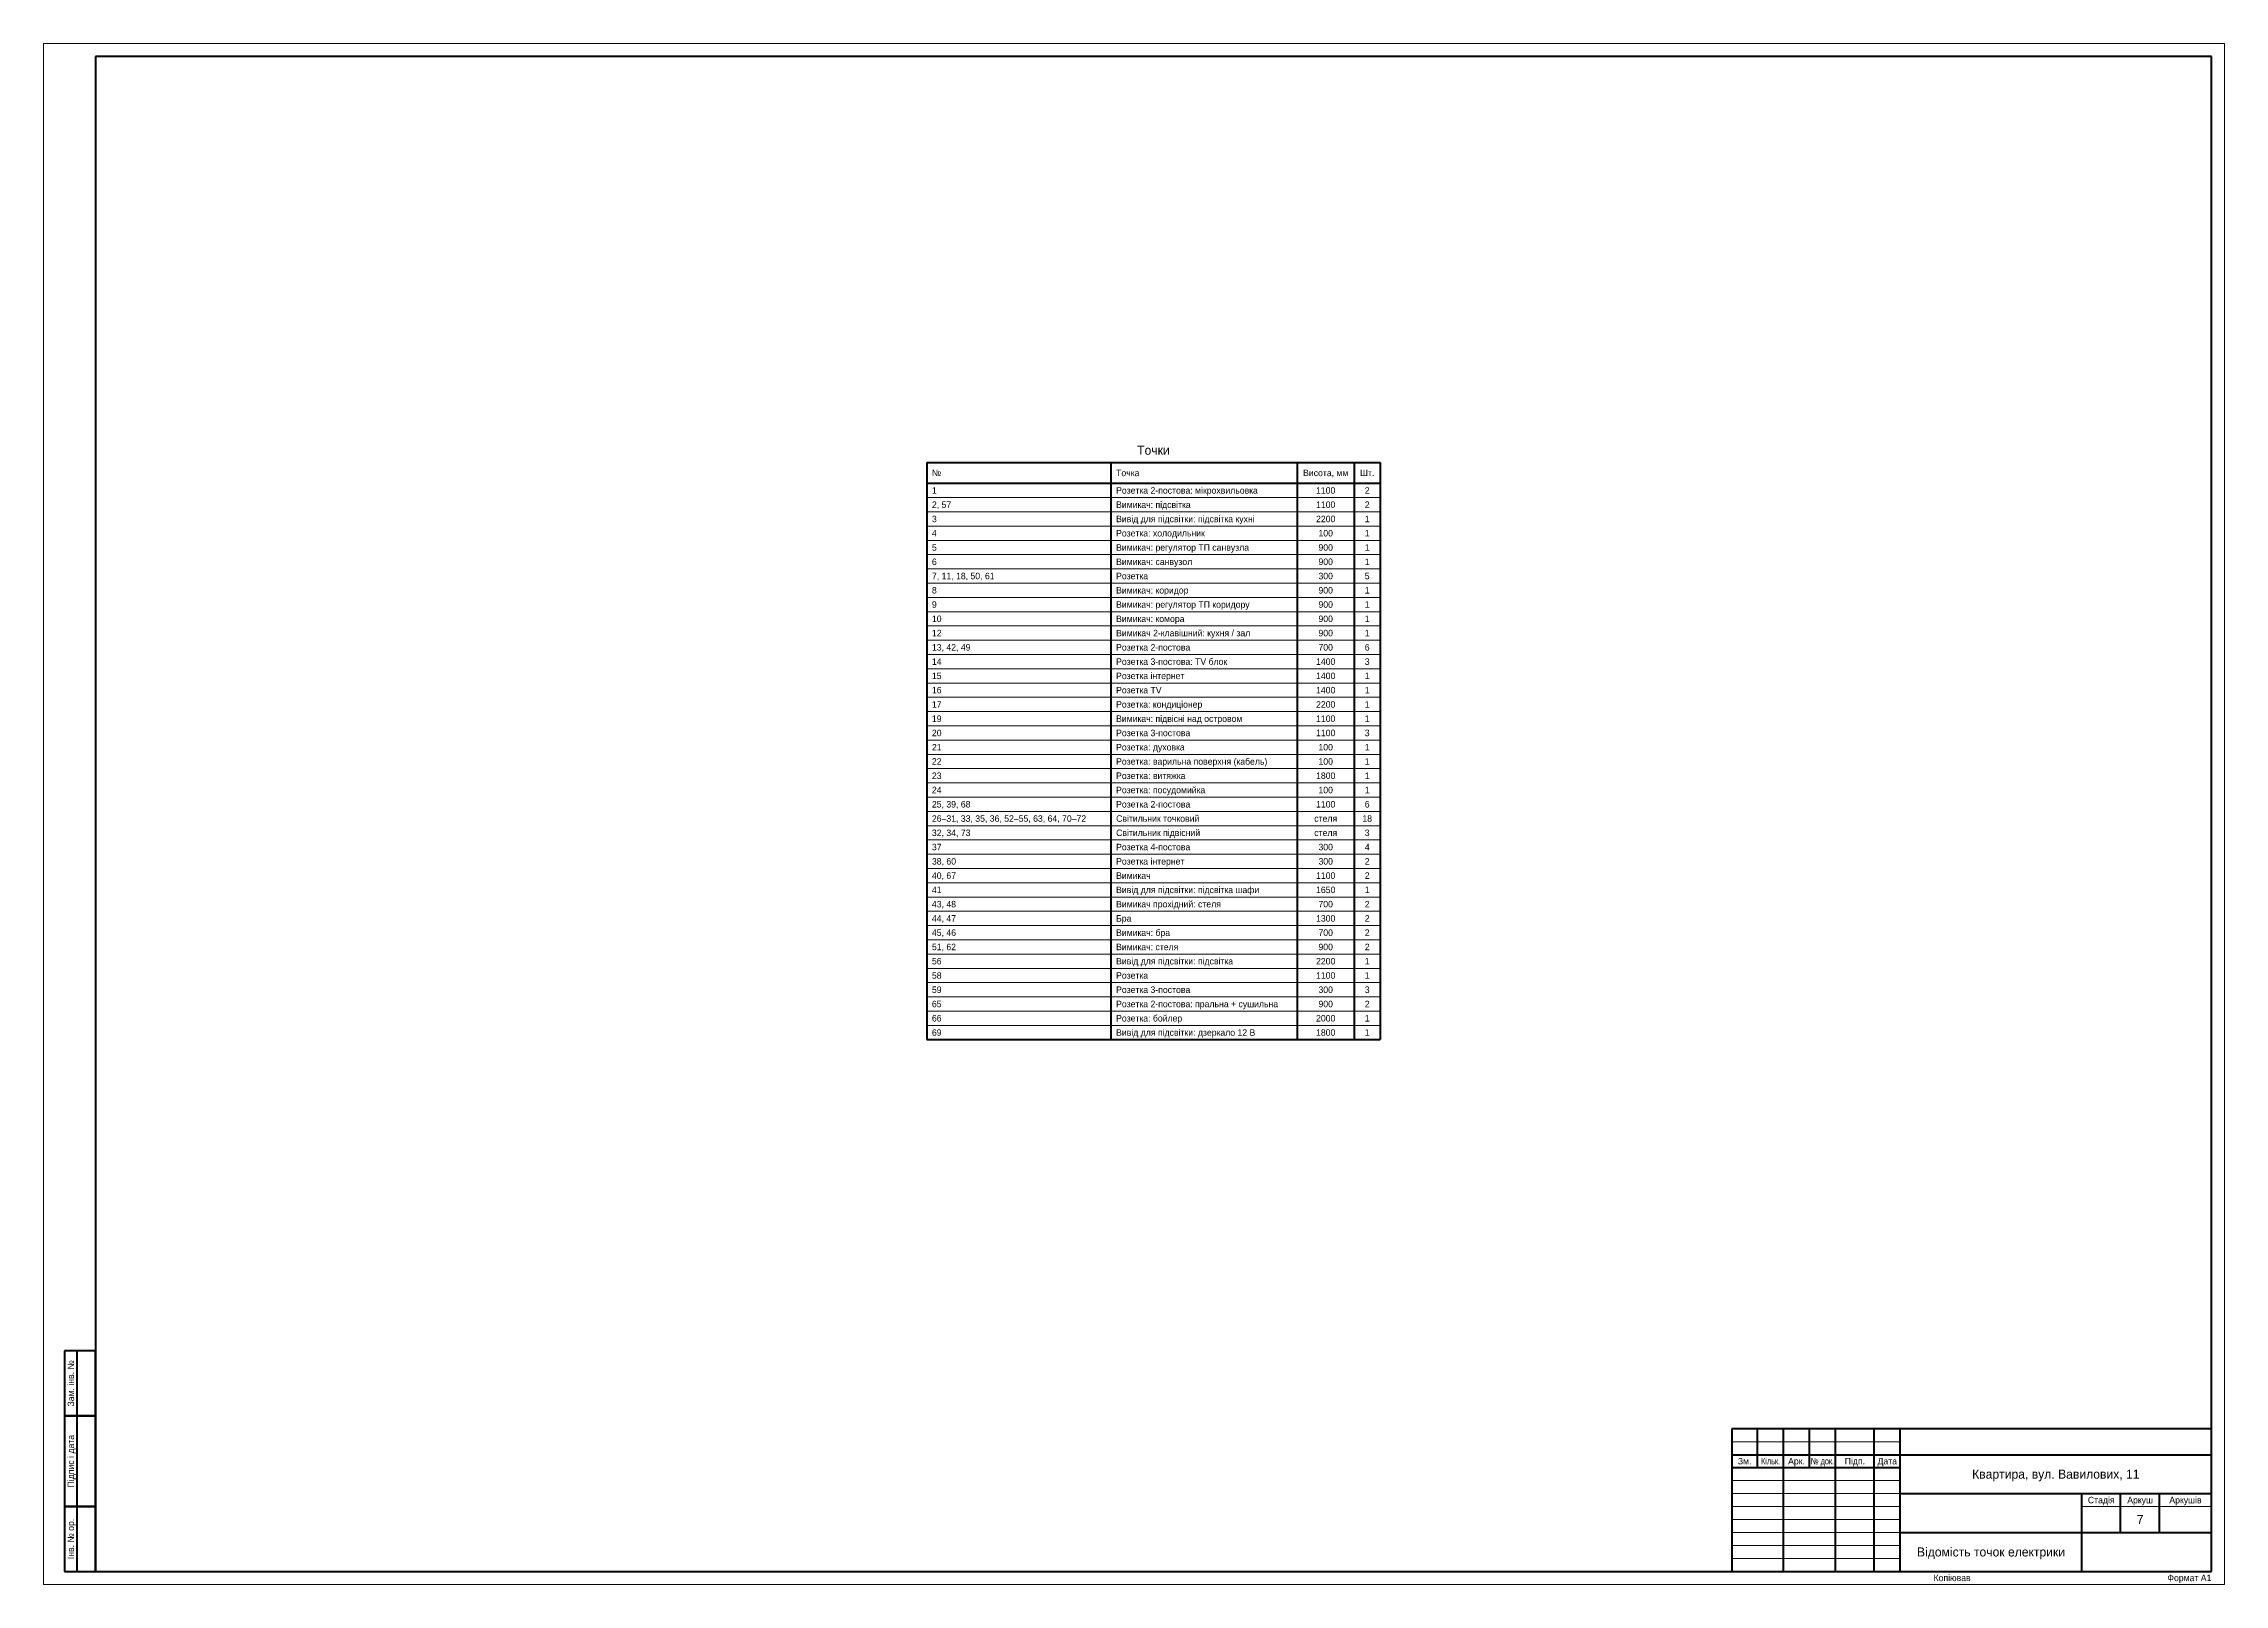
# Paper-space layout '07 Точки' of a CAD drawing. Header units: millimetres. Extents: x 0 to 841, y 0 to 594.
import ezdxf
from ezdxf.enums import TextEntityAlignment as Align

# ---------------------------------------------------------------- set-up
doc = ezdxf.new("R2010")
doc.units = ezdxf.units.MM
doc.layers.add('A-SHEET', color=7, linetype='Continuous')
doc.layers.add('A-TEXT', color=7, linetype='Continuous')
doc.styles.add('PLEX_LIGHT', font='IBMPlexSans-Light.ttf')

# ---------------------------------------------------------------- blocks, each defined once
blk = doc.blocks.new('STAMP_F3')
at = {"lineweight": 50}
for p, q in [((185, 55), (0, 55)), ((0, 55), (0, 0)), ((10, 40), (10, 55)), ((20, 40), (20, 55)), ((30, 40), (30, 55)), ((40, 40), (40, 55)), ((55, 40), (55, 55)), ((65, 0), (65, 55)), ((185, 0), (185, 55)), ((0, 45), (65, 45)), ((65, 45), (185, 45)), ((0, 40), (65, 40)), ((20, 0), (20, 40)), ((40, 0), (40, 40)), ((55, 0), (55, 40)), ((65, 30), (185, 30)), ((135, 0), (135, 30)), ((150, 15), (150, 30)), ((165, 15), (165, 30)), ((65, 15), (185, 15)), ((0, 0), (185, 0))]:
    blk.add_line(p, q, dxfattribs=at)
at = {"lineweight": 18}
for p, q in [((0, 50), (65, 50)), ((0, 35), (65, 35)), ((0, 30), (65, 30)), ((0, 25), (65, 25)), ((0, 20), (65, 20)), ((135, 25), (185, 25)), ((0, 15), (65, 15)), ((0, 10), (65, 10)), ((0, 5), (65, 5))]:
    blk.add_line(p, q, dxfattribs=at)
at = {"style": 'PLEX_LIGHT'}
for s, p in [('Зм.', (5, 42.5)), ('Арк.', (25, 42.5)), ('Підп.', (47.5, 42.5)), ('Дата', (60, 42.5)), ('Стадія', (142.5, 27.5)), ('Аркуш', (157.5, 27.5)), ('Аркушів', (175, 27.5))]:
    blk.add_text(s, height=2.5, dxfattribs=at).set_placement(p, align=Align.MIDDLE_CENTER)
for s, width, p in [('Кільк.', 0.81045, (15, 42.5)), ('№ док.', 0.701948, (35, 42.5))]:
    blk.add_text(s, height=2.5, dxfattribs=dict(at, width=width)).set_placement(p, align=Align.MIDDLE_CENTER)
for tag, height, p in [('CODE', 5, (125, 50)), ('DATE1', 2.5, (60, 37.5)), ('DATE2', 2.5, (60, 32.5)), ('OBJECT_2', 3.5, (125, 31.9)), ('OBJECT', 3.5, (125, 37.5)), ('DATE3', 2.5, (60, 27.5)), ('DATE4', 2.5, (60, 22.5)), ('DATE5', 2.5, (60, 17.5)), ('BUILDING_2', 3.5, (100, 16.9)), ('BUILDING', 3.5, (100, 22.5)), ('STAGE', 3.5, (142.5, 20)), ('SHEET', 3.5, (157.5, 20)), ('SHEETS', 3.5, (175, 20)), ('DATE6', 2.5, (60, 12.5)), ('DATE7', 2.5, (60, 7.5)), ('IMAGE', 3.5, (100, 7.5)), ('ORG', 2.5, (160, 7.5)), ('DATE8', 2.5, (60, 2.5)), ('IMAGE_2', 3.5, (100, 1.9)), ('ORG_2', 2.5, (160, 3.5))]:
    blk.add_attdef(tag, text='', height=height, dxfattribs=at).set_placement(p, align=Align.MIDDLE_CENTER)
for tag, p in [('ROLE1', (1, 37.5)), ('ROLE2', (1, 32.5)), ('NAME1', (21, 37.5)), ('NAME2', (21, 32.5)), ('ROLE3', (1, 27.5)), ('NAME3', (21, 27.5)), ('ROLE4', (1, 22.5)), ('ROLE5', (1, 17.5)), ('NAME4', (21, 22.5)), ('NAME5', (21, 17.5)), ('ROLE6', (1, 12.5)), ('ROLE7', (1, 7.5)), ('NAME6', (21, 12.5)), ('NAME7', (21, 7.5)), ('ROLE8', (1, 2.5)), ('NAME8', (21, 2.5))]:
    blk.add_attdef(tag, text='', height=2.5, dxfattribs=at).set_placement(p, align=Align.MIDDLE_LEFT)

psp = doc.layouts.new('07 Точки')

# ---------------------------------------------------------------- linework, layer by layer
at = {"layer": 'A-SHEET', "lineweight": 18}
for p, q in [((841, 594), (0, 594)), ((0, 594), (0, 0)), ((841, 0), (841, 594)), ((340.57, 419), (515.43, 419)), ((340.57, 413.5), (515.43, 413.5)), ((340.57, 408), (515.43, 408)), ((340.57, 402.5), (515.43, 402.5)), ((340.57, 397), (515.43, 397)), ((340.57, 391.5), (515.43, 391.5)), ((340.57, 386), (515.43, 386)), ((340.57, 380.5), (515.43, 380.5)), ((340.57, 375), (515.43, 375)), ((340.57, 369.5), (515.43, 369.5)), ((340.57, 364), (515.43, 364)), ((340.57, 358.5), (515.43, 358.5)), ((340.57, 353), (515.43, 353)), ((340.57, 347.5), (515.43, 347.5)), ((340.57, 342), (515.43, 342)), ((340.57, 336.5), (515.43, 336.5)), ((340.57, 331), (515.43, 331)), ((340.57, 325.5), (515.43, 325.5)), ((340.57, 320), (515.43, 320)), ((340.57, 314.5), (515.43, 314.5)), ((340.57, 309), (515.43, 309)), ((340.57, 303.5), (515.43, 303.5)), ((340.57, 298), (515.43, 298)), ((340.57, 292.5), (515.43, 292.5)), ((340.57, 287), (515.43, 287)), ((340.57, 281.5), (515.43, 281.5)), ((340.57, 276), (515.43, 276)), ((340.57, 270.5), (515.43, 270.5)), ((340.57, 265), (515.43, 265)), ((340.57, 259.5), (515.43, 259.5)), ((340.57, 254), (515.43, 254)), ((340.57, 248.5), (515.43, 248.5)), ((340.57, 243), (515.43, 243)), ((340.57, 237.5), (515.43, 237.5)), ((340.57, 232), (515.43, 232)), ((340.57, 226.5), (515.43, 226.5)), ((340.57, 221), (515.43, 221)), ((340.57, 215.5), (515.43, 215.5)), ((0, 0), (841, 0))]:
    psp.add_line(p, q, dxfattribs=at)
at = {"layer": 'A-SHEET', "lineweight": 50}
for p, q in [((836, 589), (20, 589)), ((20, 589), (20, 5)), ((836, 5), (836, 589)), ((340.57, 432.5), (515.43, 432.5)), ((340.57, 432.5), (340.57, 210)), ((411.6, 432.5), (411.6, 210)), ((483.43, 432.5), (483.43, 210)), ((505.43, 432.5), (505.43, 210)), ((515.43, 432.5), (515.43, 210)), ((340.57, 424.5), (515.43, 424.5)), ((340.57, 210), (515.43, 210)), ((20, 90), (8, 90)), ((8, 90), (8, 65)), ((13, 65), (13, 90)), ((20, 65), (20, 90)), ((20, 65), (8, 65)), ((8, 65), (8, 30)), ((8, 65), (20, 65)), ((13, 30), (13, 65)), ((20, 30), (20, 65)), ((20, 30), (8, 30)), ((8, 30), (8, 5)), ((8, 30), (20, 30)), ((13, 5), (13, 30)), ((20, 5), (20, 30)), ((8, 5), (20, 5)), ((20, 5), (836, 5))]:
    psp.add_line(p, q, dxfattribs=at)

# ---------------------------------------------------------------- block references
at = {"layer": 'A-SHEET'}
psp.add_blockref('STAMP_F3', (651, 5), dxfattribs=at).add_auto_attribs({'OBJECT': 'Квартира, вул. Вавилових, 11', 'IMAGE': 'Відомість точок електрики', 'SHEET': '7'})

# ---------------------------------------------------------------- texts
at = {"layer": 'A-SHEET', "style": 'PLEX_LIGHT'}
for s, p in [('Зам. інв. №', (10.5, 77.5)), ('Підпис і дата', (10.5, 47.5)), ('Інв. № ор.', (10.5, 17.5))]:
    psp.add_text(s, height=2.5, rotation=90, dxfattribs=at).set_placement(p, align=Align.MIDDLE_CENTER)
psp.add_text('Копіював', height=2.5, dxfattribs=at).set_placement((736, 2.5), align=Align.MIDDLE_CENTER)
psp.add_text('Формат A1', height=2.5, dxfattribs=at).set_placement((836, 2.5), align=Align.MIDDLE_RIGHT)
at = {"layer": 'A-TEXT', "style": 'PLEX_LIGHT'}
for s, height, p in [('Точки', 3.5, (428, 437.25)), ('Висота, мм', 2.5, (494.43, 428.5)), ('Шт.', 2.5, (510.43, 428.5)), ('1100', 2.5, (494.43, 421.75)), ('2', 2.5, (510.43, 421.75)), ('1100', 2.5, (494.43, 416.25)), ('2', 2.5, (510.43, 416.25)), ('2200', 2.5, (494.43, 410.75)), ('100', 2.5, (494.43, 405.25)), ('1', 2.5, (510.43, 410.75)), ('1', 2.5, (510.43, 405.25)), ('900', 2.5, (494.43, 399.75)), ('900', 2.5, (494.43, 394.25)), ('1', 2.5, (510.43, 399.75)), ('1', 2.5, (510.43, 394.25)), ('300', 2.5, (494.43, 388.75)), ('5', 2.5, (510.43, 388.75)), ('900', 2.5, (494.43, 383.25)), ('900', 2.5, (494.43, 377.75)), ('1', 2.5, (510.43, 383.25)), ('1', 2.5, (510.43, 377.75)), ('900', 2.5, (494.43, 372.25)), ('1', 2.5, (510.43, 372.25)), ('900', 2.5, (494.43, 366.75)), ('700', 2.5, (494.43, 361.25)), ('6', 2.5, (510.43, 361.25)), ('1', 2.5, (510.43, 366.75)), ('1400', 2.5, (494.43, 355.75)), ('3', 2.5, (510.43, 355.75)), ('1400', 2.5, (494.43, 350.25)), ('1400', 2.5, (494.43, 344.75)), ('1', 2.5, (510.43, 350.25)), ('1', 2.5, (510.43, 344.75)), ('2200', 2.5, (494.43, 339.25)), ('1', 2.5, (510.43, 339.25)), ('1100', 2.5, (494.43, 333.75)), ('1100', 2.5, (494.43, 328.25)), ('3', 2.5, (510.43, 328.25)), ('1', 2.5, (510.43, 333.75)), ('100', 2.5, (494.43, 322.75)), ('1', 2.5, (510.43, 322.75)), ('1800', 2.5, (494.43, 311.75)), ('100', 2.5, (494.43, 317.25)), ('1', 2.5, (510.43, 317.25)), ('1', 2.5, (510.43, 311.75)), ('100', 2.5, (494.43, 306.25)), ('1', 2.5, (510.43, 306.25)), ('стеля', 2.5, (494.43, 295.25)), ('1100', 2.5, (494.43, 300.75)), ('18', 2.5, (510.43, 295.25)), ('6', 2.5, (510.43, 300.75)), ('стеля', 2.5, (494.43, 289.75)), ('3', 2.5, (510.43, 289.75)), ('300', 2.5, (494.43, 284.25)), ('300', 2.5, (494.43, 278.75)), ('4', 2.5, (510.43, 284.25)), ('2', 2.5, (510.43, 278.75)), ('1100', 2.5, (494.43, 273.25)), ('2', 2.5, (510.43, 273.25)), ('1650', 2.5, (494.43, 267.75)), ('700', 2.5, (494.43, 262.25)), ('2', 2.5, (510.43, 262.25)), ('1', 2.5, (510.43, 267.75)), ('1300', 2.5, (494.43, 256.75)), ('700', 2.5, (494.43, 251.25)), ('2', 2.5, (510.43, 256.75)), ('2', 2.5, (510.43, 251.25)), ('900', 2.5, (494.43, 245.75)), ('2', 2.5, (510.43, 245.75)), ('2200', 2.5, (494.43, 240.25)), ('1100', 2.5, (494.43, 234.75)), ('1', 2.5, (510.43, 240.25)), ('1', 2.5, (510.43, 234.75)), ('300', 2.5, (494.43, 229.25)), ('3', 2.5, (510.43, 229.25)), ('2000', 2.5, (494.43, 218.25)), ('900', 2.5, (494.43, 223.75)), ('2', 2.5, (510.43, 223.75)), ('1', 2.5, (510.43, 218.25)), ('1800', 2.5, (494.43, 212.75)), ('1', 2.5, (510.43, 212.75))]:
    psp.add_text(s, height=height, dxfattribs=at).set_placement(p, align=Align.MIDDLE_CENTER)
for s, p in [('№', (342.57, 428.5)), ('Точка', (413.6, 428.5)), ('1', (342.57, 421.75)), ('Розетка 2-постова: мікрохвильовка', (413.6, 421.75)), ('2, 57', (342.57, 416.25)), ('Вимикач: підсвітка', (413.6, 416.25)), ('Вивід для підсвітки: підсвітка кухні', (413.6, 410.75)), ('4', (342.57, 405.25)), ('3', (342.57, 410.75)), ('Розетка: холодильник', (413.6, 405.25)), ('5', (342.57, 399.75)), ('6', (342.57, 394.25)), ('Вимикач: регулятор ТП санвузла', (413.6, 399.75)), ('Вимикач: санвузол', (413.6, 394.25)), ('7, 11, 18, 50, 61', (342.57, 388.75)), ('Розетка', (413.6, 388.75)), ('8', (342.57, 383.25)), ('9', (342.57, 377.75)), ('Вимикач: коридор', (413.6, 383.25)), ('Вимикач: регулятор ТП коридору', (413.6, 377.75)), ('10', (342.57, 372.25)), ('Вимикач: комора', (413.6, 372.25)), ('12', (342.57, 366.75)), ('13, 42, 49', (342.57, 361.25)), ('Вимикач 2-клавішний: кухня / зал', (413.6, 366.75)), ('Розетка 2-постова', (413.6, 361.25)), ('14', (342.57, 355.75)), ('Розетка 3-постова: TV блок', (413.6, 355.75)), ('15', (342.57, 350.25)), ('16', (342.57, 344.75)), ('Розетка інтернет', (413.6, 350.25)), ('Розетка TV', (413.6, 344.75)), ('17', (342.57, 339.25)), ('Розетка: кондиціонер', (413.6, 339.25)), ('20', (342.57, 328.25)), ('19', (342.57, 333.75)), ('Вимикач: підвісні над островом', (413.6, 333.75)), ('Розетка 3-постова', (413.6, 328.25)), ('21', (342.57, 322.75)), ('Розетка: духовка', (413.6, 322.75)), ('22', (342.57, 317.25)), ('23', (342.57, 311.75)), ('Розетка: варильна поверхня (кабель)', (413.6, 317.25)), ('Розетка: витяжка', (413.6, 311.75)), ('24', (342.57, 306.25)), ('Розетка: посудомийка', (413.6, 306.25)), ('25, 39, 68', (342.57, 300.75)), ('26–31, 33, 35, 36, 52–55, 63, 64, 70–72', (342.57, 295.25)), ('Світильник точковий', (413.6, 295.25)), ('Розетка 2-постова', (413.6, 300.75)), ('32, 34, 73', (342.57, 289.75)), ('Світильник підвісний', (413.6, 289.75)), ('37', (342.57, 284.25)), ('38, 60', (342.57, 278.75)), ('Розетка 4-постова', (413.6, 284.25)), ('Розетка інтернет', (413.6, 278.75)), ('40, 67', (342.57, 273.25)), ('Вимикач', (413.6, 273.25)), ('Вивід для підсвітки: підсвітка шафи', (413.6, 267.75)), ('41', (342.57, 267.75)), ('43, 48', (342.57, 262.25)), ('Вимикач прохідний: стеля', (413.6, 262.25)), ('44, 47', (342.57, 256.75)), ('45, 46', (342.57, 251.25)), ('Бра', (413.6, 256.75)), ('Вимикач: бра', (413.6, 251.25)), ('51, 62', (342.57, 245.75)), ('Вимикач: стеля', (413.6, 245.75)), ('56', (342.57, 240.25)), ('58', (342.57, 234.75)), ('Вивід для підсвітки: підсвітка', (413.6, 240.25)), ('Розетка', (413.6, 234.75)), ('59', (342.57, 229.25)), ('Розетка 3-постова', (413.6, 229.25)), ('65', (342.57, 223.75)), ('66', (342.57, 218.25)), ('Розетка 2-постова: пральна + сушильна', (413.6, 223.75)), ('Розетка: бойлер', (413.6, 218.25)), ('69', (342.57, 212.75)), ('Вивід для підсвітки: дзеркало 12 В', (413.6, 212.75))]:
    psp.add_text(s, height=2.5, dxfattribs=at).set_placement(p, align=Align.MIDDLE_LEFT)

doc.saveas('drawing.dxf')
